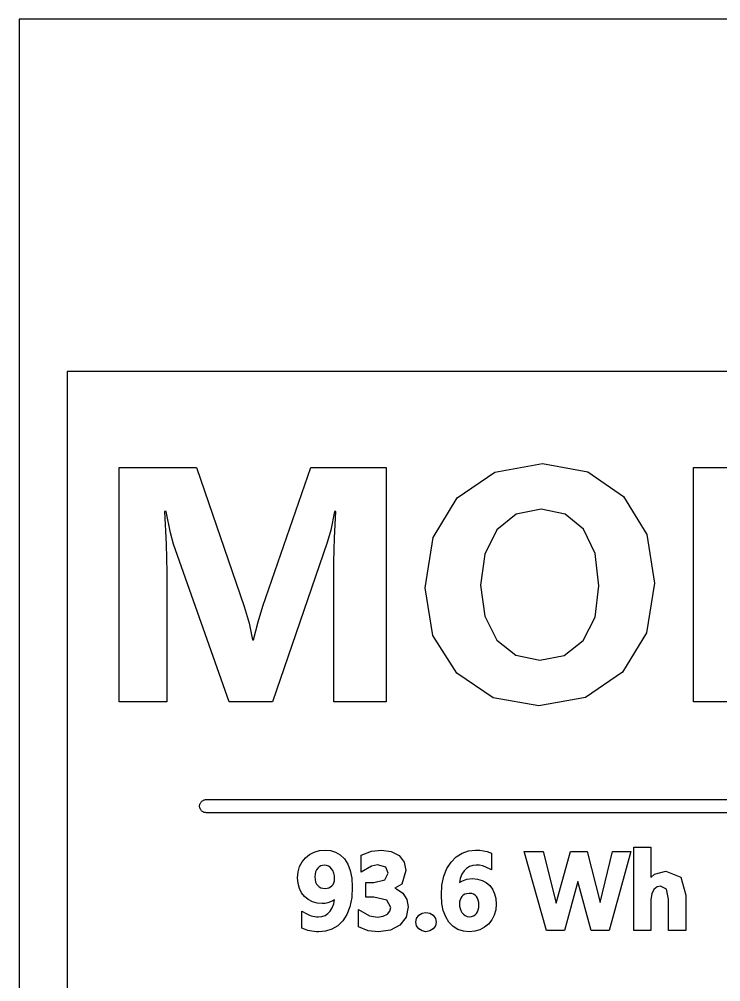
# Model space of a CAD drawing. Header units: metres. Extents: x -22.9 to 22.9, y 1.9 to 79.7.
# Drawn here: x -22.9 to -6.76, y 57.56 to 79.7 of the extents above; entities that cross this region are included whole.
import ezdxf

# ---------------------------------------------------------------- set-up
doc = ezdxf.new("R2010")
doc.units = ezdxf.units.M

msp = doc.modelspace()

# ---------------------------------------------------------------- linework, layer by layer
at = {"layer": 'MARKING'}
for points in [[(-20.6, 69.3879), (-18.8228, 69.3879), (-17.7226, 66.1942), (-17.6083, 65.8098), (-17.5302, 65.4235), (-17.5085, 65.4235), (-17.4036, 65.8416), (-17.2933, 66.2014), (-16.1931, 69.3879), (-14.4604, 69.3879), (-14.4604, 63.9998), (-15.6592, 63.9998), (-15.6592, 67.2235), (-15.6481, 67.7736), (-15.6147, 68.3779), (-15.6448, 68.3779), (-15.7337, 67.951), (-15.8131, 67.6636), (-17.0757, 63.9998), (-18.0677, 63.9998), (-19.3531, 67.6263), (-19.4219, 67.8876), (-19.5226, 68.3779), (-19.5563, 68.3779), (-19.5193, 67.6296), (-19.507, 66.9794), (-19.507, 63.9998), (-20.6, 63.9998)], [(-13.3802, 65.5266), (-13.5624, 66.6223), (-13.3772, 67.7781), (-12.8217, 68.6893), (-11.961, 69.2809), (-10.8605, 69.4781), (-9.8168, 69.2893), (-8.9943, 68.723), (-8.4604, 67.8476), (-8.2825, 66.7317), (-8.467, 65.5849), (-9.0208, 64.684), (-9.8715, 64.1005), (-10.9471, 63.906), (-11.9971, 64.0942), (-12.8337, 64.6587)], [(-3.6834, 69.3879), (-2.5374, 69.3879), (-2.5374, 63.9998), (-3.7627, 63.9998), (-5.9836, 67.3858), (-6.1486, 67.6462), (-6.2542, 67.8332), (-6.2686, 67.8332), (-6.246, 67.4721), (-6.2385, 66.9614), (-6.2385, 63.9998), (-7.3844, 63.9998), (-7.3844, 69.3879), (-6.0774, 69.3879), (-3.9395, 66.1077), (-3.7985, 65.8873), (-3.6689, 65.6688), (-3.6533, 65.6688), (-3.6758, 65.9474), (-3.6834, 66.4083)], [(-11.909, 67.9546), (-12.1904, 67.3982), (-12.2842, 66.686), (-12.1904, 65.9697), (-11.909, 65.4199), (-11.4746, 65.0709), (-10.9242, 64.9545), (-10.3615, 65.0676), (-9.9286, 65.4066), (-9.6526, 65.9477), (-9.5607, 66.6644), (-9.6499, 67.4093), (-9.9178, 67.9678), (-10.3398, 68.3177), (-10.8942, 68.4344), (-11.4671, 68.3144)], [(-16.1, 59.0615), (-16.0581, 59.0564), (-16.0201, 59.0548), (-15.9351, 59.0634), (-15.8615, 59.0882), (-15.7973, 59.129), (-15.7428, 59.1863), (-15.6978, 59.2619), (-15.6632, 59.357), (-15.6457, 59.4485), (-15.6854, 59.4229), (-15.7397, 59.3967), (-15.7996, 59.3763), (-15.8643, 59.363), (-15.9337, 59.3586), (-16.0471, 59.3688), (-16.1544, 59.4), (-16.251, 59.4511), (-16.3342, 59.52), (-16.4022, 59.6061), (-16.4536, 59.7078), (-16.4854, 59.8229), (-16.4958, 59.9489), (-16.484, 60.0862), (-16.448, 60.2114), (-16.3899, 60.3217), (-16.3132, 60.4144), (-16.2197, 60.4889), (-16.1115, 60.5436), (-15.9917, 60.5775), (-15.8629, 60.5887), (-15.7395, 60.5768), (-15.6216, 60.5405), (-15.5127, 60.4773), (-15.4188, 60.3857), (-15.3422, 60.2671), (-15.2846, 60.1212), (-15.2482, 59.9469), (-15.2363, 59.7424), (-15.2506, 59.4976), (-15.294, 59.2867), (-15.3635, 59.1091), (-15.4566, 58.9634), (-15.5713, 58.8506), (-15.705, 58.7714), (-15.8523, 58.7253), (-16.0069, 58.7103), (-16.0613, 58.712), (-16.1136, 58.7169), (-16.1644, 58.7239), (-16.2128, 58.7329), (-16.2579, 58.7435), (-16.2991, 58.7552), (-16.3351, 58.7675), (-16.4008, 58.7941), (-16.4008, 59.1851), (-16.2856, 59.12), (-16.2556, 59.1059), (-16.2208, 59.0922), (-16.1827, 59.08), (-16.1421, 59.0696)], [(-14.5269, 59.0672), (-14.4289, 59.115), (-14.3707, 59.1845), (-14.353, 59.2671), (-14.4409, 59.4399), (-14.7383, 59.5048), (-14.9235, 59.5048), (-14.9235, 59.8452), (-14.7448, 59.8452), (-14.4853, 59.9054), (-14.4112, 60.06), (-14.4665, 60.1963), (-14.654, 60.2477), (-14.7958, 60.2215), (-15.0327, 60.0821), (-15.0327, 60.4725), (-14.7983, 60.563), (-14.5629, 60.5889), (-14.3409, 60.5579), (-14.1617, 60.4616), (-14.0429, 60.311), (-14.0026, 60.1204), (-14.0993, 59.808), (-14.2575, 59.7117), (-14.2163, 59.7013), (-14.0717, 59.6004), (-13.9785, 59.4558), (-13.9477, 59.2805), (-13.9959, 59.0486), (-14.1414, 58.8648), (-14.3611, 58.7487), (-14.6325, 58.7111), (-14.8749, 58.7355), (-15.0969, 58.822), (-15.0969, 59.2236), (-14.8399, 59.0801), (-14.6608, 59.0503)], [(-11.9723, 59.0909), (-12.028, 58.9821), (-12.1021, 58.8887), (-12.1931, 58.813), (-12.2996, 58.7567), (-12.4179, 58.7217), (-12.545, 58.7101), (-12.6801, 58.7238), (-12.8055, 58.7654), (-12.9175, 58.8347), (-13.0125, 58.9307), (-13.0878, 59.0518), (-13.1432, 59.1964), (-13.1769, 59.3635), (-13.1879, 59.5528), (-13.1734, 59.7835), (-13.1293, 59.9887), (-13.0584, 60.1666), (-12.9641, 60.3149), (-12.8479, 60.4327), (-12.7121, 60.5187), (-12.5609, 60.5713), (-12.4008, 60.5886), (-12.3025, 60.5851), (-12.2143, 60.5748), (-12.1363, 60.558), (-12.0378, 60.5218), (-12.0378, 60.139), (-12.1827, 60.2048), (-12.2433, 60.2263), (-12.309, 60.2408), (-12.3834, 60.2456), (-12.4671, 60.2367), (-12.542, 60.2107), (-12.6087, 60.1686), (-12.6662, 60.1098), (-12.7143, 60.0333), (-12.7519, 59.9378), (-12.7727, 59.841), (-12.7188, 59.8782), (-12.6032, 59.9197), (-12.4728, 59.9331), (-12.3554, 59.9232), (-12.2486, 59.8928), (-12.1541, 59.8426), (-12.0741, 59.7736), (-12.0103, 59.6875), (-11.9639, 59.5863), (-11.9354, 59.4722), (-11.9261, 59.3463), (-11.9375, 59.2133)], [(-10.2168, 60.56), (-9.8342, 60.56), (-9.5313, 59.3819), (-9.2462, 60.56), (-8.8286, 60.56), (-9.3277, 58.74), (-9.738, 58.74), (-10.0452, 59.8686), (-10.3531, 58.74), (-10.7704, 58.74), (-11.2793, 60.56), (-10.8441, 60.56), (-10.5495, 59.3711)], [(-8.3662, 58.74), (-8.7624, 58.74), (-8.7624, 60.6575), (-8.3662, 60.6575), (-8.3662, 59.9557), (-8.2855, 60.039), (-8.0235, 60.1055), (-7.6744, 59.9633), (-7.5634, 59.5562), (-7.5634, 58.74), (-7.9585, 58.74), (-7.9585, 59.4573), (-8.011, 59.6933), (-8.1468, 59.761), (-8.2229, 59.7431), (-8.2954, 59.6818), (-8.3474, 59.5825), (-8.3662, 59.4491)], [(-15.9598, 59.7232), (-15.9135, 59.71), (-15.8612, 59.7055), (-15.8157, 59.7099), (-15.7749, 59.7227), (-15.7379, 59.743), (-15.7063, 59.769), (-15.6803, 59.8008), (-15.6604, 59.838), (-15.6477, 59.8794), (-15.6434, 59.9249), (-15.6482, 59.9969), (-15.6626, 60.0613), (-15.685, 60.1164), (-15.7136, 60.1615), (-15.7476, 60.1966), (-15.7866, 60.2222), (-15.8297, 60.2378), (-15.8774, 60.2431), (-15.9202, 60.2387), (-15.961, 60.2253), (-15.9985, 60.2035), (-16.0312, 60.1739), (-16.0586, 60.1364), (-16.0805, 60.0904), (-16.0945, 60.0374), (-16.0993, 59.977), (-16.0945, 59.9109), (-16.0806, 59.855), (-16.0593, 59.8091), (-16.0321, 59.7725), (-15.9993, 59.7442)], [(-12.7146, 59.1509), (-12.682, 59.1128), (-12.643, 59.083), (-12.5974, 59.0639), (-12.5414, 59.0572), (-12.4909, 59.0621), (-12.4481, 59.0763), (-12.412, 59.0987), (-12.3823, 59.1281), (-12.3582, 59.1658), (-12.3397, 59.212), (-12.3278, 59.2652), (-12.3237, 59.3241), (-12.3276, 59.3863), (-12.3388, 59.441), (-12.3564, 59.487), (-12.3798, 59.5236), (-12.4091, 59.5521), (-12.4452, 59.5734), (-12.4898, 59.5873), (-12.5446, 59.5922), (-12.5992, 59.587), (-12.645, 59.5721), (-12.6835, 59.5491), (-12.7155, 59.5198), (-12.7404, 59.4852), (-12.7588, 59.445), (-12.7699, 59.4014), (-12.7736, 59.3558), (-12.77, 59.3029), (-12.7588, 59.2483), (-12.7402, 59.1965)], [(-13.7737, 58.9327), (-13.7563, 59.0189), (-13.7049, 59.0908), (-13.6301, 59.1391), (-13.5418, 59.155), (-13.4526, 59.1392), (-13.3773, 59.091), (-13.3252, 59.0192), (-13.3075, 58.9327), (-13.3253, 58.8471), (-13.3776, 58.7758), (-13.4529, 58.7284), (-13.5418, 58.7129), (-13.6298, 58.7285), (-13.7046, 58.776), (-13.7562, 58.8474)]]:
    msp.add_lwpolyline(points, close=True, dxfattribs=at)
msp.add_lwpolyline([(18.6, 61.45), (-18.6, 61.45), (-18.6147, 61.4507), (-18.6293, 61.4529), (-18.6435, 61.4565), (-18.6574, 61.4614), (-18.6707, 61.4677), (-18.6833, 61.4753), (-18.6952, 61.484), (-18.7061, 61.4939), (-18.716, 61.5048), (-18.7247, 61.5167), (-18.7323, 61.5293), (-18.7386, 61.5426), (-18.7435, 61.5565), (-18.7471, 61.5707), (-18.7493, 61.5853), (-18.75, 61.6), (-18.7493, 61.6147), (-18.7471, 61.6293), (-18.7435, 61.6435), (-18.7386, 61.6574), (-18.7323, 61.6707), (-18.7247, 61.6833), (-18.716, 61.6952), (-18.7061, 61.7061), (-18.6952, 61.716), (-18.6833, 61.7247), (-18.6707, 61.7323), (-18.6574, 61.7386), (-18.6435, 61.7435), (-18.6293, 61.7471), (-18.6147, 61.7493), (-18.6, 61.75), (18.6, 61.75)], dxfattribs=at)
at = {"layer": 'OUTLINE'}
msp.add_lwpolyline([(-22.9, 1.9), (22.9, 1.9), (22.9, 79.7), (-22.9, 79.7)], close=True, dxfattribs=at)
at = {"layer": 'VISIBLE_REF'}
msp.add_lwpolyline([(-21.8, 9), (21.8, 9), (21.8, 71.6), (-21.8, 71.6)], close=True, dxfattribs=at)

doc.saveas('drawing.dxf')
